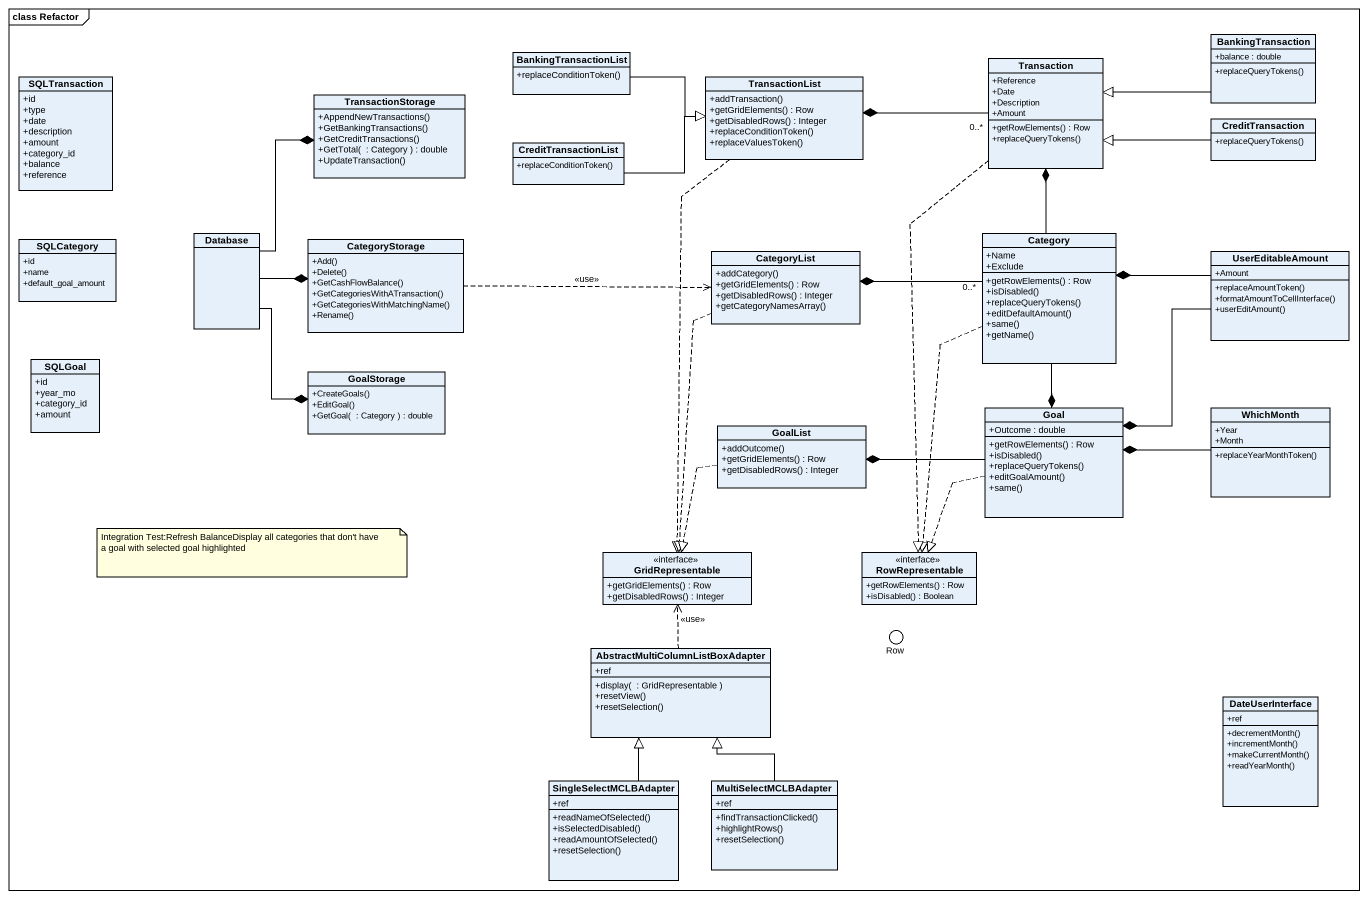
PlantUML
@startuml
mainframe class Refactor
allowmixing
hide circle
hide empty members
skinparam classAttributeIconSize 0
class BankingTransactionList {
  +replaceConditionToken()
}
class Transaction {
  +Reference
  +Date
  +Description
  +Amount
  +getRowElements() : Row
  +replaceQueryTokens()
}
class BankingTransaction {
  +balance : double
  +replaceQueryTokens()
}
class SQLTransaction {
  +id
  +type
  +date
  +description
  +amount
  +category_id
  +balance
  +reference
}
class TransactionStorage {
  +AppendNewTransactions()
  +GetBankingTransactions()
  +GetCreditTransactions()
  +GetTotal(  : Category ) : double
  +UpdateTransaction()
}
class TransactionList {
  +addTransaction()
  +getGridElements() : Row
  +getDisabledRows() : Integer
  +replaceConditionToken()
  +replaceValuesToken()
}
class CreditTransaction {
  +replaceQueryTokens()
}
class CreditTransactionList {
  +replaceConditionToken()
}
class SQLCategory {
  +id
  +name
  +default_goal_amount
}
class "Database" as Database_
class CategoryStorage {
  +Add()
  +Delete()
  +GetCashFlowBalance()
  +GetCategoriesWithATransaction()
  +GetCategoriesWithMatchingName()
  +Rename()
}
class CategoryList {
  +addCategory()
  +getGridElements() : Row
  +getDisabledRows() : Integer
  +getCategoryNamesArray()
}
class Category {
  +Name
  +Exclude
  +getRowElements() : Row
  +isDisabled()
  +replaceQueryTokens()
  +editDefaultAmount()
  +same()
  +getName()
}
class UserEditableAmount {
  +Amount
  +replaceAmountToken()
  +formatAmountToCellInterface()
  +userEditAmount()
}
class SQLGoal {
  +id
  +year_mo
  +category_id
  +amount
}
class GoalStorage {
  +CreateGoals()
  +EditGoal()
  +GetGoal(  : Category ) : double
}
class Goal {
  +Outcome : double
  +getRowElements() : Row
  +isDisabled()
  +replaceQueryTokens()
  +editGoalAmount()
  +same()
}
class WhichMonth {
  +Year
  +Month
  +replaceYearMonthToken()
}
class GoalList {
  +addOutcome()
  +getGridElements() : Row
  +getDisabledRows() : Integer
}
interface GridRepresentable {
  +getGridElements() : Row
  +getDisabledRows() : Integer
}
interface RowRepresentable {
  +getRowElements() : Row
  +isDisabled() : Boolean
}
() Row
class "AbstractMultiColumnListBoxAdapter" as AbstractMultiColumnListBoxAd {
  +ref
  +display(  : GridRepresentable )
  +resetView()
  +resetSelection()
}
class DateUserInterface {
  +ref
  +decrementMonth()
  +incrementMonth()
  +makeCurrentMonth()
  +readYearMonth()
}
class SingleSelectMCLBAdapter {
  +ref
  +readNameOfSelected()
  +isSelectedDisabled()
  +readAmountOfSelected()
  +resetSelection()
}
class MultiSelectMCLBAdapter {
  +ref
  +findTransactionClicked()
  +highlightRows()
  +resetSelection()
}
BankingTransactionList -right-|> TransactionList
Transaction *-- Category
Transaction ..|> RowRepresentable
BankingTransaction -left-|> Transaction
TransactionStorage *-- Database_
TransactionList *-right- "0..*" Transaction
TransactionList ..|> GridRepresentable
CreditTransaction -left-|> Transaction
CreditTransactionList -right-|> TransactionList
CategoryStorage *-left- Database_
CategoryStorage .right.> CategoryList : <<use>>
CategoryList *-right- "0..*" Category
CategoryList ..|> GridRepresentable
Category *-right- UserEditableAmount
Category ..|> RowRepresentable
GoalStorage *-up- Database_
Goal *-up- Category
Goal *-up- UserEditableAmount
Goal *-right- WhichMonth
Goal ..|> RowRepresentable
GoalList *-right- Goal
GoalList ..|> GridRepresentable
AbstractMultiColumnListBoxAd .up.> GridRepresentable : <<use>>
SingleSelectMCLBAdapter -up-|> AbstractMultiColumnListBoxAd
MultiSelectMCLBAdapter -up-|> AbstractMultiColumnListBoxAd
note as N1
  Integration Test:Refresh BalanceDisplay all categories that don't have a goal with selected goal highlighted
end note
@enduml
